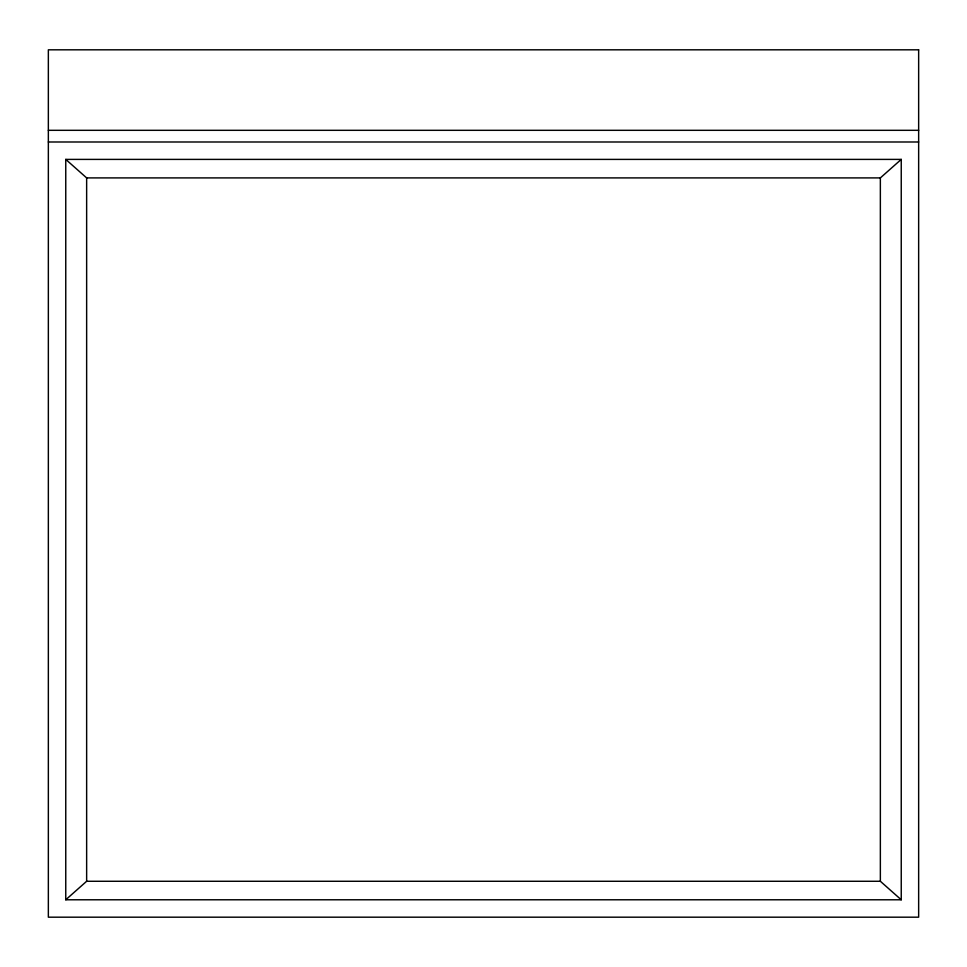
<?xml version="1.0" encoding="UTF-8"?>
<svg xmlns="http://www.w3.org/2000/svg" width="967" height="967" viewBox="0 0 967 967"><rect width="100%" height="100%" fill="white"/><g stroke="black" fill="none" stroke-linecap="round" stroke-linejoin="round"><path stroke-width="1.45" d="M65.756 899.781L86.643 881.275L880.357 881.275L901.244 899.781L901.244 159.398L65.756 159.398L65.756 899.781L901.244 899.781M65.756 159.398L86.643 177.904L880.357 177.904L901.244 159.398M48.35 130.315L918.65 130.315M48.35 141.992L918.65 141.992M880.357 177.904L880.357 881.275M86.643 177.904L86.643 881.275M918.65 49.813L48.35 49.813L48.35 917.187L918.65 917.187L918.65 49.813"/></g></svg>
